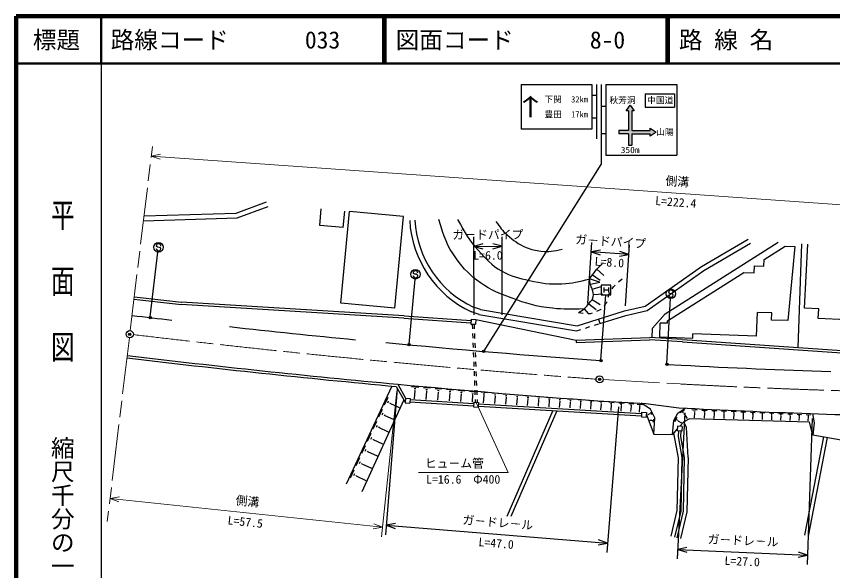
# Model space of a CAD drawing. Units: millimetres, scale not verified. Extents: x 40000 to 680000, y 20000 to 380000.
# Drawn here: x 40000 to 212971, y 262491 to 380000 of the extents above; entities that cross this region are included whole.
import ezdxf
from ezdxf.enums import TextEntityAlignment as Align

# ---------------------------------------------------------------- set-up
doc = ezdxf.new("R2010")
doc.units = ezdxf.units.MM
doc.header["$LTSCALE"] = 1000
doc.header["$PDMODE"] = 32
doc.header["$PDSIZE"] = 500
doc.linetypes.add('CHAIN', pattern=[18.5, 12, -1.5, 3.5, -1.5])
for name, color, linetype, lineweight in [('M-BGD', 7, 'Continuous', 25), ('M-BMK', 2, 'CHAIN', 13), ('M-BMK-SRVR', 3, 'Continuous', 25), ('M-STR-HTXT', 7, 'Continuous', 13), ('M-STR-STRC', 7, 'Continuous', 25), ('M-TTL', 2, 'Continuous', 140), ('M-TTL-BAND', 7, 'Continuous', 25), ('M-TTL-LINE', 7, 'Continuous', 50)]:
    doc.layers.add(name, color=color, linetype=linetype, lineweight=lineweight)
doc.layers.add('M-OTRS', color=6, linetype='Continuous')
doc.layers.add('M-TTL-TXT', color=7, linetype='Continuous')
doc.styles.add('@ＭＳ ゴシック', font='')
doc.styles.add('ＭＳ ゴシック', font='')
doc.styles.get('@ＭＳ ゴシック').set_extended_font_data('@MS Gothic')
doc.styles.get('ＭＳ ゴシック').set_extended_font_data('MS Gothic')

msp = doc.modelspace()

# ---------------------------------------------------------------- hatches: boundary and pattern name
at = {"layer": 'M-STR-STRC'}
msp.add_hatch(color=256, dxfattribs=at).paths.add_polyline_path([(167687, 355825), (169687, 355825), (169687, 359950), (169187, 359950), (170062, 361200), (170937, 359950), (170437, 359950), (170437, 355825), (174312, 355825), (174312, 356325), (175562, 355450), (174312, 354575), (174312, 355075), (170437, 355075), (170437, 352700), (169687, 352700), (169687, 355075), (167687, 355075)])

# ---------------------------------------------------------------- linework, layer by layer
at = {"layer": 'M-BGD'}
for p, q in [((86591, 338257), (92991, 340652)), ((86786, 337263), (93341, 339715)), ((104273, 335681), (104600, 339165)), ((67054, 337676), (86591, 338257)), ((108754, 319191), (110574, 338605)), ((109252, 335214), (109578, 338699)), ((122024, 337532), (110574, 338605)), ((120204, 318117), (122024, 337532)), ((66934, 336672), (86786, 337263)), ((109252, 335214), (104273, 335681)), ((185158, 326993), (195051, 332777)), ((177492, 316919), (201444, 332094)), ((185699, 326151), (195556, 331914)), ((198461, 328429), (202939, 331266)), ((202939, 331266), (204937, 331192)), ((204937, 331192), (203488, 315489)), ((205636, 309783), (206446, 331768)), ((207027, 318125), (207694, 331707)), ((173230, 318576), (185158, 326993)), ((196356, 325631), (196412, 327130)), ((196412, 327130), (198410, 327057)), ((198410, 327057), (198461, 328429)), ((162109, 325234), (163715, 324043)), ((163012, 326389), (164518, 325073)), ((173646, 317645), (185699, 326151)), ((177969, 315445), (194173, 325712)), ((194173, 325712), (196356, 325631)), ((161572, 324376), (163466, 323733)), ((161680, 323231), (163632, 323662)), ((167623, 323693), (168346, 324384)), ((162001, 322158), (163925, 322704)), ((166268, 322235), (166543, 322659)), ((166543, 322659), (166901, 323001)), ((162294, 321035), (164290, 321152)), ((165406, 320457), (165613, 321229)), ((165613, 321229), (165723, 321397)), ((122112, 315997), (74948, 318891)), ((122145, 316496), (74992, 319389)), ((120204, 318117), (108754, 319191)), ((138324, 317854), (136861, 318361)), ((161306, 319078), (162862, 317822)), ((161996, 319951), (163703, 318909)), ((164565, 318689), (165113, 319369)), ((165113, 319369), (165146, 319491)), ((168882, 317579), (173230, 318576)), ((138051, 316784), (136446, 317341)), ((137963, 316799), (158677, 313328)), ((138324, 317854), (158817, 314419)), ((158817, 314419), (168882, 317579)), ((159140, 317187), (160137, 317105)), ((160285, 318010), (161139, 317023)), ((161134, 317024), (161751, 316973)), ((161751, 316973), (162101, 317122)), ((163021, 317514), (163933, 317903)), ((163627, 314881), (169144, 316613)), ((163933, 317903), (163938, 317910)), ((169144, 316613), (173646, 317645)), ((174780, 313902), (177492, 316919)), ((196863, 312231), (197047, 317227)), ((200045, 317117), (197047, 317227)), ((199990, 315618), (200045, 317117)), ((210023, 317978), (207027, 318125)), ((209925, 315980), (210023, 317978)), ((122112, 315997), (136312, 315030)), ((122145, 316496), (136346, 315528)), ((136363, 315778), (136295, 314780)), ((136363, 315778), (137361, 315710)), ((137361, 315710), (137293, 314712)), ((137361, 315710), (158588, 311378)), ((162494, 314525), (163448, 314825)), ((163328, 315835), (163627, 314881)), ((176340, 311986), (176451, 314984)), ((177950, 314929), (176451, 314984)), ((177950, 314929), (177969, 315445)), ((203488, 315489), (199990, 315618)), ((215918, 315686), (209925, 315980)), ((136295, 314780), (137293, 314712)), ((136594, 314760), (136633, 313761)), ((136995, 314733), (137034, 313733)), ((158677, 313328), (159631, 313627)), ((160585, 313926), (161539, 314226)), ((174750, 311866), (174780, 313902)), ((136672, 312761), (136711, 311762)), ((137073, 312734), (137112, 311735)), ((158588, 311378), (174198, 311897)), ((158588, 311378), (158605, 310878)), ((158605, 310878), (174192, 311397)), ((181154, 311000), (174192, 311397)), ((181186, 311499), (174198, 311897)), ((183336, 311728), (176340, 311986)), ((181186, 311499), (214878, 309135)), ((183336, 311728), (183372, 312728)), ((196863, 312231), (183372, 312728)), ((136750, 310763), (136789, 309764)), ((137152, 310736), (137191, 309736)), ((181154, 311000), (214844, 308636)), ((136828, 308765), (136868, 307765)), ((137230, 308737), (137269, 307738)), ((136907, 306766), (136946, 305767)), ((137308, 306739), (137347, 305739)), ((177993, 306222), (180876, 306058)), ((136985, 304768), (137024, 303768)), ((137386, 304740), (137425, 303741)), ((137063, 302769), (137102, 301770)), ((137465, 302742), (137504, 301743)), ((119540, 301624), (109881, 280844)), ((120495, 301535), (122378, 298222)), ((120801, 302008), (122458, 299093)), ((123735, 301528), (125250, 301410)), ((124273, 301105), (124652, 301076)), ((126240, 301333), (127732, 301216)), ((128722, 301139), (130191, 301024)), ((124433, 300712), (124296, 298952)), ((124386, 300716), (124481, 300708)), ((126770, 300916), (127143, 300887)), ((126927, 300528), (126793, 298803)), ((126881, 300532), (126974, 300525)), ((129244, 300728), (129611, 300700)), ((129399, 300347), (129267, 298654)), ((129353, 300350), (129445, 300343)), ((131181, 300946), (132628, 300833)), ((131696, 300542), (132057, 300514)), ((131848, 300166), (131719, 298508)), ((131803, 300170), (131894, 300163)), ((133619, 300756), (135044, 300645)), ((134125, 300358), (134481, 300330)), ((134276, 299988), (134148, 298362)), ((134231, 299991), (134320, 299984)), ((136034, 300567), (137437, 300458)), ((136533, 300175), (136884, 300148)), ((136681, 299811), (136556, 298218)), ((136637, 299814), (136725, 299808)), ((137142, 300771), (137181, 299771)), ((137543, 300743), (137582, 299744)), ((138428, 300380), (139809, 300272)), ((138919, 299994), (139264, 299967)), ((139064, 299636), (138942, 298075)), ((139021, 299639), (139107, 299632)), ((140799, 300195), (142159, 300089)), ((141283, 299815), (141623, 299789)), ((141426, 299462), (141307, 297933)), ((141384, 299465), (141469, 299459)), ((143150, 300011), (144488, 299907)), ((143626, 299637), (143960, 299611)), ((143767, 299290), (143650, 297793)), ((143725, 299293), (143809, 299287)), ((145479, 299829), (146796, 299726)), ((145947, 299461), (146277, 299436)), ((147787, 299649), (149083, 299548)), ((148248, 299287), (148572, 299262)), ((150074, 299470), (151350, 299370)), ((152341, 299293), (153596, 299195)), ((113273, 279290), (122138, 298644)), ((118697, 299217), (117935, 297577)), ((118821, 298412), (118631, 298002)), ((119160, 298067), (119112, 297965)), ((119136, 298016), (121147, 297081)), ((122458, 299093), (122367, 298098)), ((122367, 298098), (123363, 298007)), ((122458, 299093), (123454, 299002)), ((123454, 299002), (123363, 298007)), ((123386, 298255), (136900, 297446)), ((123431, 298754), (136930, 297945)), ((136945, 298195), (136885, 297196)), ((136945, 298195), (137943, 298135)), ((137220, 298772), (137243, 298177)), ((137621, 298745), (137644, 298153)), ((137943, 298135), (137883, 297137)), ((137928, 297885), (172479, 295816)), ((146086, 299119), (145972, 297654)), ((146045, 299122), (146127, 299116)), ((148385, 298950), (148273, 297516)), ((148344, 298953), (148425, 298947)), ((150528, 299114), (150847, 299089)), ((150662, 298783), (150553, 297380)), ((150622, 298786), (150702, 298779)), ((152787, 298943), (153101, 298918)), ((152919, 298617), (152812, 297244)), ((152880, 298620), (152959, 298614)), ((154587, 299117), (155822, 299021)), ((155026, 298773), (155334, 298749)), ((155156, 298452), (155051, 297110)), ((155117, 298455), (155195, 298449)), ((156813, 298944), (158027, 298849)), ((157244, 298604), (157548, 298581)), ((157373, 298289), (157270, 296977)), ((157335, 298292), (157410, 298286)), ((159019, 298771), (160213, 298678)), ((159443, 298438), (159742, 298414)), ((159569, 298127), (159469, 296846)), ((159532, 298130), (159606, 298125)), ((161204, 298600), (162379, 298509)), ((161622, 298272), (161915, 298249)), ((161746, 297967), (161648, 296715)), ((161709, 297970), (161782, 297964)), ((163247, 298499), (173401, 297920)), ((163370, 298431), (164525, 298341)), ((163781, 298109), (164069, 298086)), ((163902, 297809), (163807, 296586)), ((163866, 297812), (163939, 297806)), ((165517, 298263), (166652, 298175)), ((165920, 297946), (166204, 297924)), ((166040, 297651), (165947, 296458)), ((166004, 297654), (166075, 297649)), ((167644, 298097), (168759, 298010)), ((168040, 297786), (168319, 297764)), ((169751, 297933), (170848, 297847)), ((170141, 297626), (170415, 297605)), ((171567, 297791), (172664, 297705)), ((174390, 296695), (172359, 297980)), ((173401, 297920), (180361, 297022)), ((117512, 296668), (116747, 295021)), ((117637, 295859), (117446, 295447)), ((136885, 297196), (137883, 297137)), ((137898, 297386), (172449, 295317)), ((153671, 296441), (143911, 274005)), ((154521, 296391), (144761, 273955)), ((168158, 297496), (168067, 296331)), ((168123, 297498), (168193, 297493)), ((170257, 297341), (170168, 296205)), ((170223, 297344), (170291, 297339)), ((171957, 297484), (172231, 297463)), ((172073, 297199), (171984, 296063)), ((172038, 297202), (172107, 297197)), ((172494, 296065), (172434, 295067)), ((172494, 296065), (173492, 296006)), ((173492, 296006), (173432, 295007)), ((174348, 295854), (174415, 295715)), ((174386, 296130), (174655, 295573)), ((175267, 294883), (174390, 296695)), ((179297, 294318), (180136, 295898)), ((180136, 295898), (181701, 296952)), ((181595, 296579), (180643, 295938)), ((181398, 296101), (181160, 295940)), ((181469, 295803), (181410, 295763)), ((181440, 295783), (182143, 294738)), ((183138, 296639), (184260, 296590)), ((183547, 296340), (183827, 296328)), ((183675, 296054), (183624, 294880)), ((183640, 296055), (183710, 296052)), ((185255, 296547), (186358, 296499)), ((185656, 296253), (185932, 296241)), ((185782, 295971), (185732, 294826)), ((185748, 295973), (185817, 295970)), ((187352, 296456), (188437, 296409)), ((187747, 296167), (188018, 296155)), ((187871, 295890), (187822, 294772)), ((187837, 295891), (187905, 295888)), ((189431, 296366), (190498, 296319)), ((189820, 296082), (190086, 296070)), ((189941, 295809), (189894, 294718)), ((189908, 295811), (189975, 295808)), ((191492, 296276), (192541, 296230)), ((191874, 295997), (192136, 295985)), ((193535, 296187), (194565, 296143)), ((193910, 295913), (194168, 295902)), ((195560, 296099), (196572, 296055)), ((195929, 295830), (196182, 295819)), ((197567, 296012), (198562, 295969)), ((199557, 295926), (200534, 295883)), ((201529, 295840), (202489, 295798)), ((116324, 294112), (115555, 292458)), ((117977, 295513), (117929, 295410)), ((117953, 295462), (119975, 294522)), ((172434, 295067), (173432, 295007)), ((173477, 295756), (175063, 291462)), ((174242, 295717), (173830, 295518)), ((174234, 295735), (174251, 295700)), ((174635, 294305), (174248, 294329)), ((174637, 294327), (174634, 294284)), ((174813, 294382), (174803, 294209)), ((175002, 294631), (174960, 293939)), ((175063, 291462), (175267, 294883)), ((179025, 291382), (179297, 294318)), ((179937, 294991), (179449, 294072)), ((179984, 294524), (179862, 294294)), ((180167, 294316), (180137, 294259)), ((180152, 294287), (180969, 293853)), ((181415, 294066), (180566, 293113)), ((182661, 294655), (181415, 294066)), ((181964, 292854), (181415, 294066)), ((208067, 293999), (182661, 294655)), ((191994, 295729), (191947, 294665)), ((191961, 295730), (192026, 295728)), ((194028, 295650), (193983, 294613)), ((193996, 295651), (194060, 295648)), ((196044, 295571), (196000, 294561)), ((196013, 295572), (196076, 295570)), ((197929, 295747), (198178, 295736)), ((198043, 295493), (198000, 294509)), ((198012, 295494), (198074, 295492)), ((199912, 295665), (200157, 295655)), ((200024, 295416), (199982, 294458)), ((199993, 295417), (200055, 295414)), ((201878, 295584), (202118, 295574)), ((201988, 295339), (201947, 294407)), ((201958, 295340), (202018, 295338)), ((203483, 295755), (204426, 295714)), ((203827, 295504), (204062, 295494)), ((203934, 295263), (203895, 294357)), ((203905, 295264), (203964, 295262)), ((205421, 295671), (206347, 295631)), ((205758, 295424), (205990, 295414)), ((205864, 295188), (205826, 294307)), ((205835, 295189), (205893, 295187)), ((207342, 295587), (208251, 295548)), ((207673, 295345), (207900, 295336)), ((207776, 295113), (207739, 294258)), ((207748, 295115), (207805, 295112)), ((208676, 295780), (209051, 293838)), ((116449, 293299), (116257, 292886)), ((116791, 292952), (116743, 292848)), ((116767, 292900), (118799, 291955)), ((180051, 292534), (179025, 291382)), ((180083, 293138), (180030, 292139)), ((181082, 293085), (180083, 293138)), ((181082, 293085), (181029, 292087)), ((182330, 286479), (181964, 292854)), ((208802, 291237), (208067, 293999)), ((209051, 293838), (208802, 291237)), ((115132, 291548), (114360, 289887)), ((115258, 290732), (115065, 290317)), ((175063, 291462), (179025, 291382)), ((179266, 291652), (180227, 286393)), ((181029, 292087), (180030, 292139)), ((180280, 292126), (180216, 290904)), ((180216, 290904), (181029, 286457)), ((180779, 292100), (180718, 290936)), ((180718, 290936), (181530, 286496)), ((210996, 290845), (206995, 269984)), ((211781, 290694), (207781, 269833)), ((214748, 290154), (208802, 291237)), ((113937, 288978), (113162, 287309)), ((115601, 290383), (115553, 290279)), ((115577, 290331), (117621, 289381)), ((114064, 288158), (113870, 287741)), ((114408, 287808), (114360, 287703)), ((114384, 287755), (116438, 286800)), ((112739, 286400), (111960, 284724)), ((112866, 285576), (112671, 285157)), ((180227, 286393), (179979, 275237)), ((181029, 286457), (180777, 275136)), ((181530, 286496), (181275, 275072)), ((182330, 286479), (182073, 274970)), ((111537, 283815), (110755, 282131)), ((113212, 285225), (113163, 285120)), ((113187, 285172), (115253, 284212)), ((111664, 282988), (111469, 282567)), ((112012, 282634), (111963, 282529)), ((111987, 282582), (114064, 281616)), ((179979, 275237), (178692, 269773)), ((180777, 275136), (179470, 269590)), ((181275, 275072), (179957, 269475)), ((182073, 274970), (180736, 269292))]:
    msp.add_line(p, q, dxfattribs=at)
for centre, radius, start, end in [((146074, 337967), 22763, 183.0686, 244.9797), ((146074, 337967), 21663, 183.0686, 244.83177), ((317575, 2423812), 2118858, 263.15223, 263.42475), ((317575, 2423812), 2118358, 263.15223, 263.42438), ((317575, 2423812), 2122358, 263.15223, 263.38211), ((317575, 2423812), 2122358, 263.71276, 264.4376), ((317575, 2423812), 2122358, 264.61169, 265.84274), ((317575, 2423812), 2130908, 263.15223, 264.7016), ((317575, 2423812), 2131408, 263.15223, 264.69459), ((260721, 1804722), 1500790, 266.95031, 268.16202), ((317575, 2423812), 2130908, 264.7016, 265.84679), ((260721, 1804722), 1509840, 266.94974, 269.06294)]:
    msp.add_arc(centre, radius, start, end, dxfattribs=at)
for points, knots in [([(160285, 318010), (157245, 317836), (156192, 317845), (153592, 318118), (150087, 318487), (148140, 319078), (144842, 320322), (142204, 321317), (140654, 321859), (138360, 323498), (136059, 325143), (134919, 326343), (133240, 328619), (131134, 331474), (130736, 333118), (129545, 336915)], [0, 0, 0, 0, 1, 1, 1, 2, 2, 2, 3, 3, 3, 4, 4, 4, 5, 5, 5, 5]), ([(133499, 336915), (135215, 333839), (135796, 332693), (137842, 330434), (139587, 328506), (140579, 327324), (142832, 326026), (144942, 324811), (146357, 324555), (148731, 324017), (151362, 323420), (152907, 323162), (155601, 323304), (157968, 323428), (158948, 323659), (161572, 324376)], [0, 0, 0, 0, 1, 1, 1, 2, 2, 2, 3, 3, 3, 4, 4, 4, 5, 5, 5, 5]), ([(141601, 336527), (142554, 335157), (142941, 334674), (143999, 333675), (145367, 332382), (146317, 331822), (148018, 331017), (149172, 330470), (149925, 330388), (151194, 330239), (152936, 330035), (153714, 330253), (155666, 330628)], [0, 0, 0, 0, 1, 1, 1, 2, 2, 2, 3, 3, 3, 4, 4, 4, 4]), ([(159140, 317187), (159689, 317532), (159867, 317652), (160285, 318010), (160765, 318421), (161004, 318692), (161393, 319190), (161780, 319685), (162100, 319940), (162252, 320549), (162406, 321166), (162141, 321538), (162001, 322158), (161905, 322585), (161757, 322801), (161680, 323231), (161600, 323673), (161443, 323946), (161572, 324376), (161686, 324754), (161875, 324915), (162109, 325234), (162567, 325858), (162830, 326207), (163360, 326772), (163658, 327088), (163764, 327199), (164147, 327559)], [0, 0, 0, 0, 1, 1, 1, 2, 2, 2, 3, 3, 3, 4, 4, 4, 5, 5, 5, 6, 6, 6, 7, 7, 7, 8, 8, 8, 9, 9, 9, 9])]:
    msp.add_open_spline(points, degree=3, knots=knots, dxfattribs=at)
at = {"layer": 'M-BMK'}
for p, q in [((64135, 313367), (68819, 352373)), ((63956, 311877), (59276, 272907)), ((164325, 302995), (180648, 302064))]:
    msp.add_line(p, q, dxfattribs=at)
for centre, radius, start, end in [((317575, 2423812), 2126358, 263.17244, 265.82658), ((260721, 1804722), 1504790, 266.94974, 269.06294)]:
    msp.add_arc(centre, radius, start, end, dxfattribs=at)
at = {"layer": 'M-BMK-SRVR'}
for centre in [(64046, 312622), (163576, 303038)]:
    msp.add_circle(centre, 750, dxfattribs=at)
for p in [(64046, 312622), (163576, 303038)]:
    msp.add_point(p, dxfattribs=at)
at = {"layer": 'M-OTRS'}
msp.add_point((64046, 312622), dxfattribs=at)
at = {"layer": 'M-STR-HTXT'}
for p, q in [((70544, 350767), (68581, 350387)), ((291174, 334677), (68581, 350387)), ((68581, 350387), (70471, 349735)), ((120649, 300516), (117369, 269690)), ((144187, 283268), (137444, 298165)), ((125187, 283268), (144187, 283268)), ((61842, 278130), (59866, 277819)), ((59866, 277819), (117581, 271679)), ((59866, 277819), (61732, 277100)), ((115605, 271369), (117581, 271679)), ((117581, 271679), (115715, 272398))]:
    msp.add_line(p, q, dxfattribs=at)
at = {"layer": 'M-STR-STRC'}
for p, q in [((146937, 365565), (161937, 365565)), ((146937, 365565), (146937, 356065)), ((161937, 365565), (161937, 356065)), ((162937, 365565), (162937, 354065)), ((163937, 365565), (163937, 348565)), ((164937, 365565), (164937, 350565)), ((164937, 365565), (179937, 365565)), ((179937, 365565), (179937, 350565)), ((173237, 363565), (179437, 363565)), ((173237, 363565), (173237, 360765)), ((179437, 363565), (179437, 360765)), ((162937, 363190), (161937, 363190)), ((163937, 360940), (164937, 360940)), ((169187, 359950), (170062, 361200)), ((169687, 359950), (169187, 359950)), ((169687, 359950), (169687, 355825)), ((170062, 361200), (170937, 359950)), ((170937, 359950), (170437, 359950)), ((170437, 359950), (170437, 355825)), ((173237, 360765), (179437, 360765)), ((162937, 358440), (161937, 358440)), ((174312, 356325), (175562, 355450)), ((174312, 355825), (174312, 356325)), ((161937, 356065), (146937, 356065)), ((163937, 355190), (164937, 355190)), ((169687, 355825), (167687, 355825)), ((167687, 355825), (167687, 355075)), ((169687, 355075), (167687, 355075)), ((169687, 355075), (169687, 352700)), ((170437, 355825), (174312, 355825)), ((170437, 355075), (174312, 355075)), ((170437, 355075), (170437, 352700)), ((175562, 355450), (174312, 354575)), ((174312, 354575), (174312, 355075)), ((169687, 352700), (170437, 352700)), ((164937, 350565), (179937, 350565)), ((139098, 309105), (163937, 348565)), ((136975, 316736), (136920, 333239)), ((142975, 316756), (142920, 333259)), ((69729, 331173), (69630, 331291)), ((69974, 331033), (69729, 331173)), ((70275, 331031), (69974, 331033)), ((70520, 330919), (70275, 331031)), ((70626, 330783), (70520, 330919)), ((138857, 331763), (136927, 331239)), ((136927, 331239), (142927, 331259)), ((136927, 331239), (138860, 330728)), ((142927, 331259), (140993, 331770)), ((140997, 330735), (142927, 331259)), ((161102, 319114), (161931, 332045)), ((163764, 330442), (161803, 330049)), ((169064, 318604), (169893, 331534)), ((68381, 316285), (70007, 330039)), ((169765, 329538), (161803, 330049)), ((161803, 330049), (163698, 329409)), ((167804, 329145), (169765, 329538)), ((169765, 329538), (167871, 330179)), ((124170, 325451), (124070, 325570)), ((124415, 325312), (124170, 325451)), ((124715, 325310), (124415, 325312)), ((124961, 325198), (124715, 325310)), ((125066, 325062), (124961, 325198)), ((123205, 310523), (124473, 324315)), ((163953, 322988), (163953, 320988)), ((165953, 322988), (163953, 322988)), ((164453, 322488), (164453, 321488)), ((164453, 321988), (165453, 321988)), ((165453, 322488), (165453, 321488)), ((165953, 320988), (165953, 322988)), ((163877, 307177), (164880, 320988)), ((163953, 320988), (165953, 320988)), ((177852, 306380), (178640, 320208)), ((178302, 321347), (178202, 321465)), ((178547, 321208), (178302, 321347)), ((178847, 321205), (178547, 321208)), ((179092, 321093), (178847, 321205)), ((179198, 320957), (179092, 321093)), ((120721, 301012), (118238, 270111)), ((167570, 297248), (165087, 266347)), ((181649, 295953), (180026, 264994)), ((208641, 294780), (207572, 263798)), ((120365, 272466), (118398, 272105)), ((118398, 272105), (165247, 268341)), ((118398, 272105), (120283, 271434)), ((163280, 267979), (165247, 268341)), ((165247, 268341), (163363, 269011)), ((182083, 267425), (180131, 266992)), ((180131, 266992), (207641, 265796)), ((180131, 266992), (182038, 266391)), ((207641, 265796), (205734, 266397)), ((205689, 265363), (207641, 265796))]:
    msp.add_line(p, q, dxfattribs=at)
for centre, radius in [((70124, 331032), 1000), ((124565, 325311), 1000), ((178697, 321206), 1000), ((68363, 316136), 150), ((68363, 316136), 120), ((68363, 316136), 90), ((68363, 316136), 60), ((68363, 316136), 30), ((123191, 310374), 150), ((123191, 310374), 120), ((123191, 310374), 90), ((123191, 310374), 60), ((123191, 310374), 30), ((139018, 308978), 150), ((139018, 308978), 120), ((139018, 308978), 90), ((139018, 308978), 60), ((139018, 308978), 30), ((163866, 307027), 150), ((163866, 307027), 120), ((163866, 307027), 90), ((163866, 307027), 60), ((163866, 307027), 30), ((177843, 306231), 150), ((177843, 306231), 120), ((177843, 306231), 90), ((177843, 306231), 60), ((177843, 306231), 30)]:
    msp.add_circle(centre, radius, dxfattribs=at)
for centre, start, end in [((70126, 330787), 179.55488, 359.55488), ((70130, 331287), 359.55488, 179.55488), ((124570, 325566), 359.55488, 179.55488), ((124566, 325066), 179.55488, 359.55488), ((178702, 321461), 359.55488, 179.55488), ((178698, 320961), 179.55488, 359.55488)]:
    msp.add_arc(centre, 500, start, end, dxfattribs=at)
for p in [(68363, 316136), (123191, 310374), (139018, 308978), (163866, 307027), (177843, 306231)]:
    msp.add_point(p, dxfattribs=at)
at = {"layer": 'M-TTL'}
for p, q in [((40000, 380000), (40000, 20000)), ((680000, 380000), (40000, 380000))]:
    msp.add_line(p, q, dxfattribs=at)
at = {"layer": 'M-TTL-BAND'}
msp.add_line((58000, 370000), (58000, 20000), dxfattribs=at)
at = {"layer": 'M-TTL-LINE'}
for p, q in [((58000, 380000), (58000, 370000)), ((117750, 380000), (117750, 370000)), ((118250, 380000), (118250, 370000)), ((177750, 380000), (177750, 370000)), ((178250, 380000), (178250, 370000)), ((40000, 370000), (680000, 370000))]:
    msp.add_line(p, q, dxfattribs=at)

# ---------------------------------------------------------------- texts
at = {"layer": 'M-STR-HTXT', "style": 'ＭＳ ゴシック'}
for rotation, p in [(355.963, (179948, 343529)), (353.927, (88829, 275744))]:
    msp.add_text('側溝', height=1833, rotation=rotation, dxfattribs=at).set_placement(p, align=Align.BOTTOM_CENTER)
at = {"layer": 'M-STR-HTXT', "style": '@ＭＳ ゴシック'}
for s, rotation, p in [('L=222.4', 355.963, (179807, 341534)), ('L=57.5', 353.927, (88618, 273755))]:
    msp.add_text(s, height=1833, rotation=rotation, dxfattribs=at).set_placement(p, align=Align.TOP_CENTER)
at = {"layer": 'M-STR-HTXT', "style": 'ＭＳ ゴシック'}
msp.add_text('ヒュ－ム管', height=1833, dxfattribs=at).set_placement((126562, 283768), align=Align.BOTTOM_LEFT)
msp.add_text('L=16.6\u3000Φ400', height=1833, dxfattribs=at).set_placement((134687, 282768), align=Align.TOP_CENTER)
at = {"layer": 'M-STR-STRC', "style": 'ＭＳ ゴシック', "width": 1.4}
msp.add_text('↑', height=3666, dxfattribs=at).set_placement((148937, 360815), align=Align.MIDDLE_CENTER)
at = {"layer": 'M-STR-STRC', "style": 'ＭＳ ゴシック'}
for s, p in [('下関', (153737, 362398)), ('秋芳洞', (168437, 362200)), ('中国道', (176437, 362200)), ('豊田', (153758, 359217))]:
    msp.add_text(s, height=1320, dxfattribs=at).set_placement(p, align=Align.MIDDLE_CENTER)
for s, p in [('32km', (161137, 362398)), ('17km', (161137, 359217))]:
    msp.add_text(s, height=1320, dxfattribs=at).set_placement(p, align=Align.MIDDLE_RIGHT)
msp.add_text('山陽', height=1320, dxfattribs=at).set_placement((175562, 355450), align=Align.MIDDLE_LEFT)
at = {"layer": 'M-STR-STRC', "style": 'ＭＳ ゴシック', "width": 1.1}
msp.add_text('350m', height=1320, dxfattribs=at).set_placement((170062, 352330), align=Align.TOP_CENTER)
at = {"layer": 'M-STR-STRC', "style": 'ＭＳ ゴシック'}
for s, rotation, p in [('ガ－ドパイプ', 0.191, (139924, 332249)), ('ガ－ドパイプ', 356.332, (165848, 330792)), ('ガ－ドレ－ル', 355.406, (141903, 271220)), ('ガ－ドレ－ル', 357.512, (193930, 267393))]:
    msp.add_text(s, height=1833, rotation=rotation, dxfattribs=at).set_placement(p, align=Align.BOTTOM_CENTER)
at = {"layer": 'M-STR-STRC', "style": '@ＭＳ ゴシック'}
for s, rotation, p in [('L=6.0', 0.191, (139930, 330249)), ('L=8.0', 356.332, (165720, 328796)), ('L=47.0', 355.406, (141743, 269226)), ('L=27.0', 357.512, (193843, 265395))]:
    msp.add_text(s, height=1833, rotation=rotation, dxfattribs=at).set_placement(p, align=Align.TOP_CENTER)
at = {"layer": 'M-TTL-BAND', "style": '@ＭＳ ゴシック', "width": 1.4}
msp.add_text('平  面  図', height=3666, rotation=270, dxfattribs=at).set_placement((49777, 306475), align=Align.MIDDLE_RIGHT)
at = {"layer": 'M-TTL-BAND', "style": '@ＭＳ ゴシック'}
msp.add_text('縮尺千分の一', height=3666, rotation=270, dxfattribs=at).set_placement((49777, 261030), align=Align.MIDDLE_RIGHT)
at = {"layer": 'M-TTL-TXT', "style": 'ＭＳ ゴシック'}
msp.add_text('標題', height=3666, dxfattribs=at).set_placement((48500, 375000), align=Align.MIDDLE_CENTER)
for s, p in [('路線コード', (60000, 375000)), ('図面コード', (120380, 375000)), ('路 線 名', (180380, 375000)), ('033', (101142, 375000)), ('8-0', (161521, 375000))]:
    msp.add_text(s, height=3666, dxfattribs=at).set_placement(p, align=Align.MIDDLE_LEFT)

doc.saveas('drawing.dxf')
